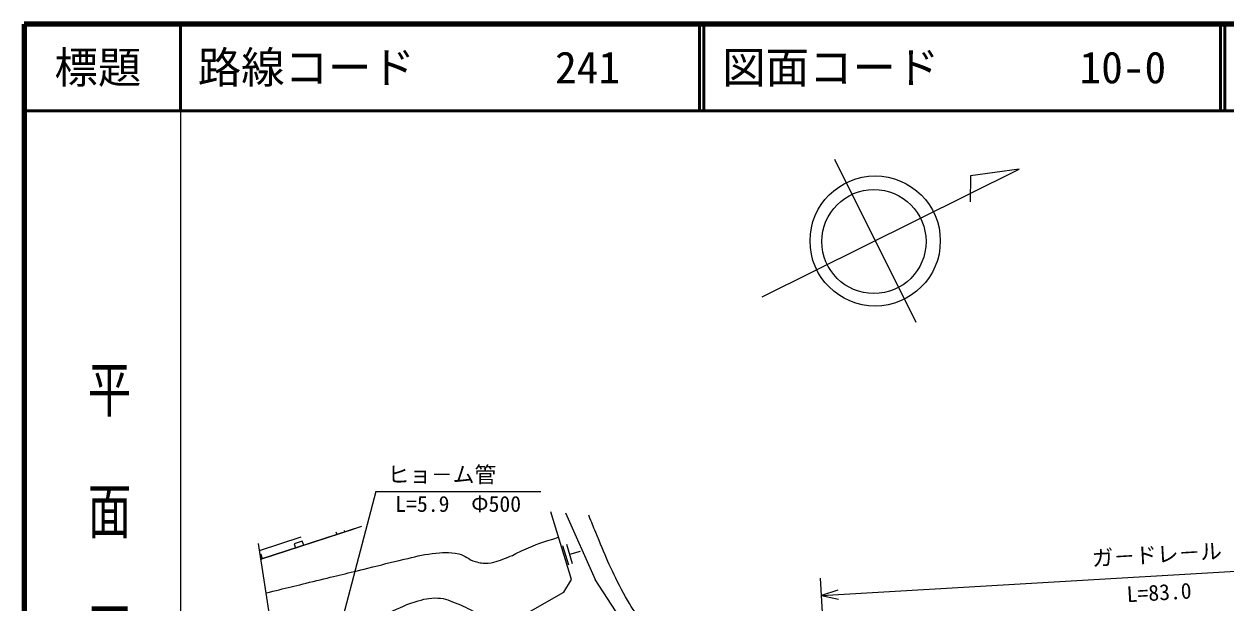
# Model space of a CAD drawing. Units: millimetres on the paper. Extents: x 40 to 680, y 20 to 380.
# Drawn here: x 40 to 178.4, y 313.3 to 380 of the extents above; entities that cross this region are included whole.
import ezdxf
from ezdxf.enums import TextEntityAlignment as Align

# ---------------------------------------------------------------- set-up
doc = ezdxf.new("R2010")
doc.units = ezdxf.units.MM
for name, color, linetype, lineweight in [('M-BGD', 7, 'Continuous', 18), ('M-TTL', 2, 'Continuous', 140), ('M-TTL-BAND', 7, 'Continuous', 25), ('M-TTL-LINE', 7, 'Continuous', 50)]:
    doc.layers.add(name, color=color, linetype=linetype, lineweight=lineweight)
doc.layers.add('M-TTL-TXT', color=7, linetype='Continuous')
doc.styles.add('@ＭＳ ゴシック', font='')
doc.styles.add('ＭＳ ゴシック', font='')
doc.styles.get('@ＭＳ ゴシック').set_extended_font_data('@MS Gothic')
doc.styles.get('ＭＳ ゴシック').set_extended_font_data('MS Gothic')

msp = doc.modelspace()

# ---------------------------------------------------------------- linework, layer by layer
at = {"layer": 'M-BGD'}
for p, q in [((133.297, 364.43), (142.656, 345.631)), ((124.996, 348.568), (154.564, 363.289)), ((154.564, 363.289), (148.95, 362.511)), ((148.95, 362.511), (148.941, 359.511)), ((80.484, 326.106), (71.378, 291.452)), ((80.484, 326.106), (99.484, 326.106)), ((103.012, 315.964), (100.653, 323.76)), ((102.328, 323.648), (105.769, 315.981)), ((78.85, 322.086), (67.276, 318.314)), ((67.276, 318.314), (77.997, 321.807)), ((75.89, 321.486), (75.998, 321.156)), ((76.949, 321.466), (76.892, 321.639)), ((71.437, 291.065), (66.999, 320.128)), ((67.123, 319.316), (71.922, 320.88)), ((72.04, 320.392), (71.089, 320.082)), ((71.089, 320.082), (71.244, 319.607)), ((72.195, 319.917), (72.04, 320.392)), ((102.716, 317.632), (102.042, 319.859)), ((103.162, 317.767), (102.488, 319.994)), ((67.286, 318.843), (67.199, 318.815)), ((67.441, 318.368), (67.286, 318.843)), ((102.825, 318.88), (104.08, 319.26)), ((131.814, 314.118), (209.316, 318.681)), ((102.133, 314.524), (103.012, 315.964)), ((113.355, 304.318), (105.769, 315.981)), ((133.518, 285.168), (131.696, 316.114)), ((94.429, 310.121), (102.133, 314.524)), ((133.712, 314.748), (131.814, 314.118)), ((131.814, 314.118), (133.773, 313.714))]:
    msp.add_line(p, q, dxfattribs=at)
for centre, radius in [((137.995, 354.993), 7.5), ((137.85, 354.93), 6)]:
    msp.add_circle(centre, radius, dxfattribs=at)
for points, knots in [([(134.135, 295.198), (133.319, 295.245), (133.061, 295.252), (132.388, 295.387), (131.833, 295.499), (131.52, 295.568), (130.99, 295.765), (130.144, 296.079), (129.605, 296.176), (128.891, 296.727), (128.26, 297.215), (128.024, 297.62), (127.47, 298.194), (126.702, 298.991), (126.39, 299.569), (125.508, 300.237), (124.426, 301.056), (123.734, 301.409), (122.503, 301.979), (121.171, 302.595), (120.266, 302.555), (118.956, 303.216), (118.007, 303.694), (117.449, 303.953), (116.639, 304.64), (114.85, 306.16), (114.103, 307.29), (112.636, 309.122), (110.96, 311.215), (110.065, 312.451), (108.801, 314.815), (107.467, 317.307), (106.902, 318.798), (105.823, 321.411), (105.506, 322.178), (105.397, 322.428), (105.026, 323.381)], [0, 0, 0, 0, 1, 1, 1, 2, 2, 2, 3, 3, 3, 4, 4, 4, 5, 5, 5, 6, 6, 6, 7, 7, 7, 8, 8, 8, 9, 9, 9, 10, 10, 10, 11, 11, 11, 12, 12, 12, 12]), ([(67.869, 314.432), (70.056, 314.965), (71.398, 315.292), (73.692, 315.851), (75.99, 316.411), (77.278, 316.724), (79.576, 317.284), (81.21, 317.682), (82.119, 317.931), (83.76, 318.303), (85.022, 318.59), (85.721, 318.823), (87.007, 318.971), (88.187, 319.106), (88.883, 319.157), (90.047, 318.922), (90.841, 318.761), (91.149, 318.271), (91.929, 318.05), (92.502, 317.888), (92.85, 317.842), (93.445, 317.877), (94.374, 317.931), (94.851, 318.247), (95.727, 318.559), (96.464, 318.822), (96.822, 319.099), (97.537, 319.415), (99.054, 320.087), (99.621, 320.232), (101.531, 320.857)], [0, 0, 0, 0, 1, 1, 1, 2, 2, 2, 3, 3, 3, 4, 4, 4, 5, 5, 5, 6, 6, 6, 7, 7, 7, 8, 8, 8, 9, 9, 9, 10, 10, 10, 10]), ([(68.949, 307.356), (70.056, 307.92), (70.762, 308.169), (71.974, 308.592), (73.841, 309.243), (74.979, 309.318), (76.844, 309.973), (78.721, 310.632), (79.709, 311.164), (81.542, 311.935), (82.91, 312.51), (83.621, 312.981), (85.04, 313.413), (86.022, 313.713), (86.608, 313.885), (87.634, 313.843), (88.567, 313.805), (89.059, 313.512), (89.932, 313.178), (90.874, 312.817), (91.36, 312.514), (92.253, 312.044), (93.349, 311.465), (93.706, 311.236), (94.993, 310.443)], [0, 0, 0, 0, 1, 1, 1, 2, 2, 2, 3, 3, 3, 4, 4, 4, 5, 5, 5, 6, 6, 6, 7, 7, 7, 8, 8, 8, 8])]:
    msp.add_open_spline(points, degree=3, knots=knots, dxfattribs=at)
at = {"layer": 'M-TTL'}
for p, q in [((40, 380), (40, 20)), ((680, 380), (40, 380))]:
    msp.add_line(p, q, dxfattribs=at)
at = {"layer": 'M-TTL-BAND'}
msp.add_line((58, 370), (58, 20), dxfattribs=at)
at = {"layer": 'M-TTL-LINE'}
for p, q in [((58, 380), (58, 370)), ((117.75, 380), (117.75, 370)), ((118.25, 380), (118.25, 370)), ((177.75, 380), (177.75, 370)), ((178.25, 380), (178.25, 370)), ((40, 370), (680, 370))]:
    msp.add_line(p, q, dxfattribs=at)

# ---------------------------------------------------------------- texts
at = {"layer": 'M-BGD', "style": 'ＭＳ ゴシック'}
msp.add_text('ヒョ－ム管', height=1.833, dxfattribs=at).set_placement((81.859, 326.606), align=Align.BOTTOM_LEFT)
msp.add_text('L=5.9\u3000Φ500', height=1.833, dxfattribs=at).set_placement((89.984, 325.606), align=Align.TOP_CENTER)
msp.add_text('ガ－ドレ－ル', height=1.833, rotation=3.369, dxfattribs=at).set_placement((170.506, 317.397), align=Align.BOTTOM_CENTER)
msp.add_text('L=83.0', height=1.833, rotation=3.369, dxfattribs=at).set_placement((170.624, 315.401), align=Align.TOP_CENTER)
at = {"layer": 'M-TTL-BAND', "style": '@ＭＳ ゴシック', "width": 1.4}
msp.add_text('平  面  図', height=3.666, rotation=270, dxfattribs=at).set_placement((49.777, 306.475), align=Align.MIDDLE_RIGHT)
at = {"layer": 'M-TTL-TXT', "style": 'ＭＳ ゴシック'}
msp.add_text('標題', height=3.666, dxfattribs=at).set_placement((48.5, 375), align=Align.MIDDLE_CENTER)
for s, p in [('路線コード', (60, 375)), ('241', (101.142, 375)), ('図面コード', (120.38, 375)), ('10-0', (161.521, 375))]:
    msp.add_text(s, height=3.666, dxfattribs=at).set_placement(p, align=Align.MIDDLE_LEFT)

doc.saveas('drawing.dxf')
